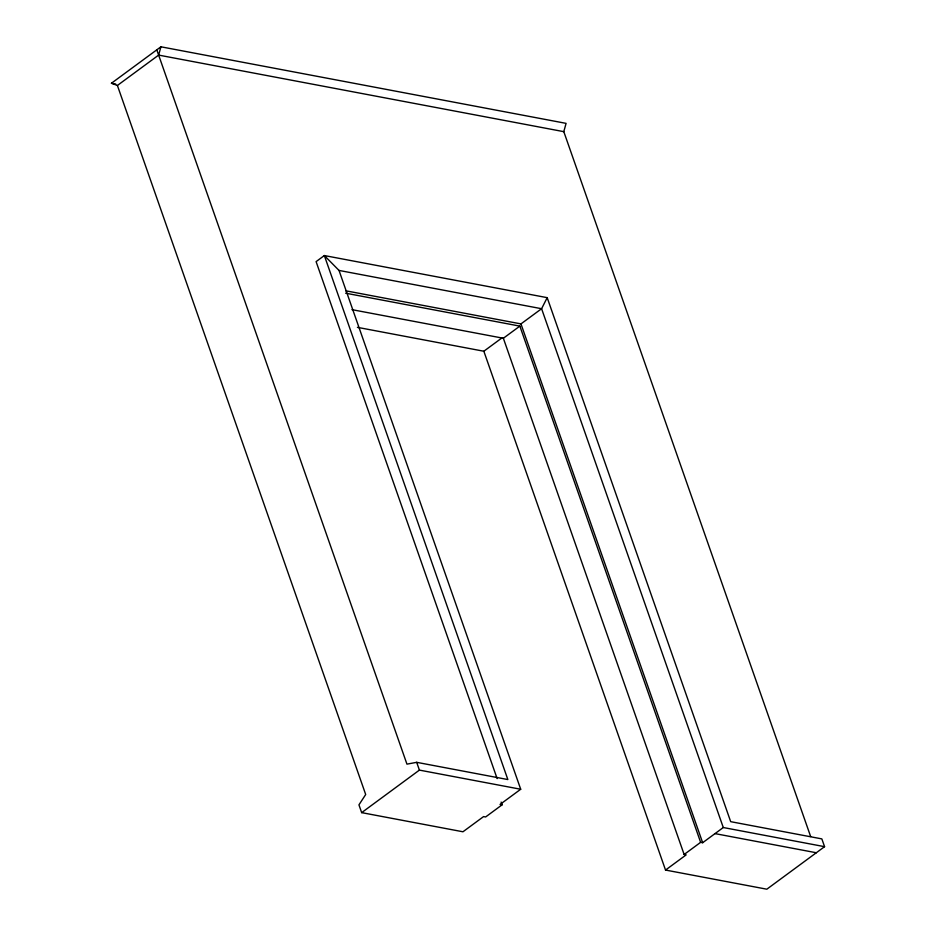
<?xml version="1.0" encoding="UTF-8"?>
<svg xmlns="http://www.w3.org/2000/svg" width="936" height="936" viewBox="0 0 936 936"><rect width="100%" height="100%" fill="white"/><g stroke="black" fill="none" stroke-linecap="round" stroke-linejoin="round"><path stroke-width="1.4" d="M160.922 46.8L111.431 83.246L117.398 85.468L158.64 55.095L160.922 46.8L566.081 123.365L563.8 131.66L810.658 836.562M497.145 778.612L316.099 261.624L324.347 255.551L547.186 297.66L541.593 308.716L520.966 323.903L345.688 290.78M357.412 327.343L483.842 351.234L502.176 337.744M351.959 309.652L503.357 338.259L519.854 326.114L700.631 842.341L702.655 842.716L723.282 827.529L824.569 846.67L821.843 838.89L730.688 821.668L547.186 297.66M117.398 85.468L365.695 794.512L358.944 804.855L361.67 812.635L419.41 770.106L520.708 789.247L339.019 270.434L324.347 255.551L507.85 779.559L416.684 762.325L406.949 764.139L156.803 49.842M520.708 789.247L500.081 804.433L502.105 804.82L501.134 802.07M502.105 804.82L485.608 816.976L483.584 816.59L462.957 831.776L361.67 812.635M503.357 338.259L684.134 854.486L700.631 842.341M483.842 351.234L665.531 870.059L686.158 854.872L684.134 854.486M824.569 846.67L766.83 889.2L665.531 870.059M158.64 55.095L563.8 131.66M111.431 83.246L115.736 84.064M339.019 270.434L541.593 308.716L723.282 827.529M345.606 293.179L519.854 326.114M715.034 833.613L816.321 852.755M520.966 323.903L702.655 842.716M416.684 762.325L419.41 770.106"/></g></svg>
